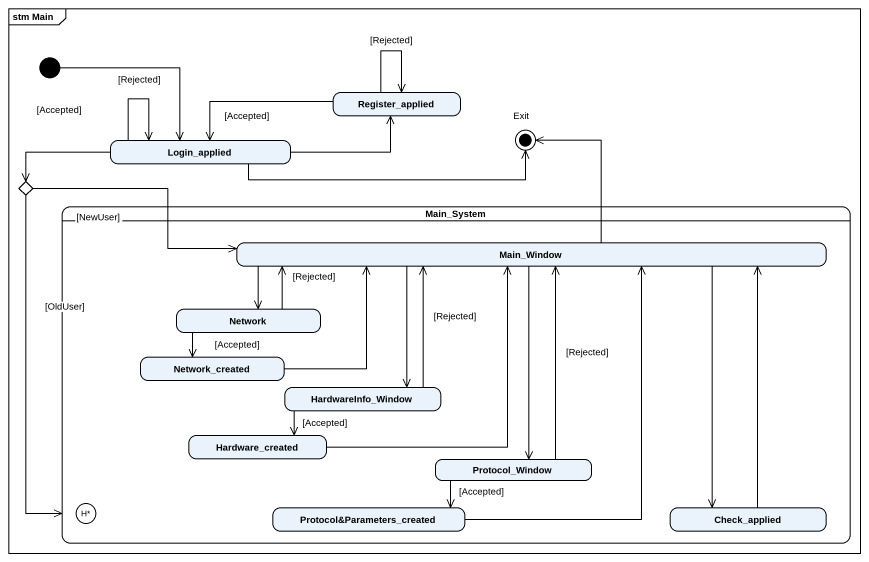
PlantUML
@startuml
mainframe stm Main
hide empty description
state Register_applied
state Login_applied
state Exit <<end>>
state choice1 <<choice>>
state Main_System {
  state Main_Window
  state "Network" as Network_
  state Network_created
  state HardwareInfo_Window
  state Hardware_created
  state Protocol_Window
  state deephistory1 <<history*>>
  state "Protocol&Parameters_created" as Protocol_Parameters_created
  state Check_applied
}
[*] -right-> Login_applied
Register_applied --> Register_applied : [Rejected]
Register_applied -left-> Login_applied : [Accepted]
Login_applied -right-> Register_applied
Login_applied --> Login_applied : [Rejected]
Login_applied -right-> Exit
Login_applied -left-> choice1 : [Accepted]
choice1 -right-> Main_System : [OldUser]
choice1 -right-> Main_Window : [NewUser]
Main_Window -up-> Exit
Main_Window -left-> Network_
Main_Window --> HardwareInfo_Window
Main_Window --> Protocol_Window
Main_Window --> Check_applied
Network_ -right-> Main_Window : [Rejected]
Network_ --> Network_created : [Accepted]
Network_created -right-> Main_Window
HardwareInfo_Window -up-> Main_Window : [Rejected]
HardwareInfo_Window -left-> Hardware_created : [Accepted]
Hardware_created -up-> Main_Window
Protocol_Window -up-> Main_Window : [Rejected]
Protocol_Window -left-> Protocol_Parameters_created : [Accepted]
Protocol_Parameters_created -up-> Main_Window
Check_applied -up-> Main_Window
@enduml
